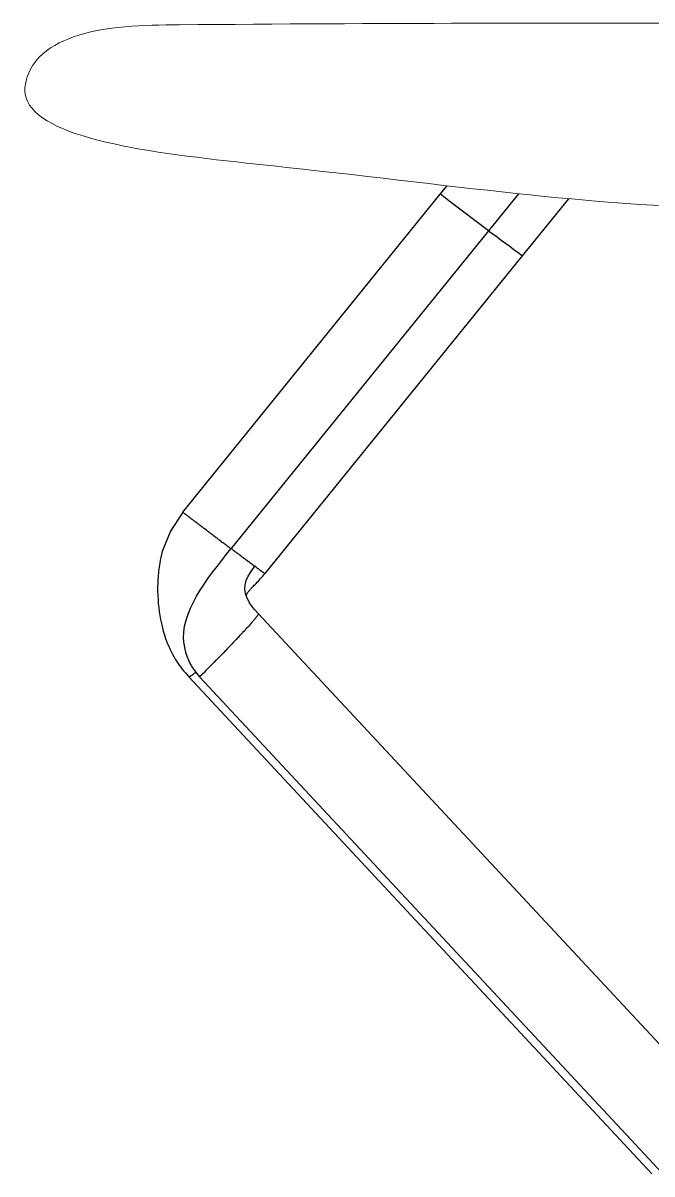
# Model space of a CAD drawing. Header units: millimetres. Extents: x 6152 to 28526, y 1087 to 12861.
# Drawn here: x 20312.4 to 20506.2, y 6131.2 to 6485.5 of the extents above; entities that cross this region are included whole.
import ezdxf

# ---------------------------------------------------------------- set-up
doc = ezdxf.new("R2010")
doc.units = ezdxf.units.MM
doc.header["$LTSCALE"] = 0.05
doc.layers.add('Board', color=52, linetype='Continuous', lineweight=13)

msp = doc.modelspace()

# ---------------------------------------------------------------- linework, layer by layer
for p, q in [((20361.65, 6334.95), (20441.01, 6432.84)), ((20441.01, 6432.84), (20443.12, 6435.44)), ((20465.1, 6432.99), (20455.85, 6421.58)), ((20480.51, 6431.46), (20466.28, 6413.9)), ((20479.82, 6430.6), (20479.82, 6430.6)), ((20455.85, 6421.58), (20376.49, 6323.68)), ((20466.28, 6413.9), (20386.93, 6316.01)), ((20361.65, 6334.94), (20361.65, 6334.94)), ((20361.66, 6334.94), (20361.65, 6334.94)), ((20361.66, 6334.94), (20361.66, 6334.94)), ((20361.66, 6334.93), (20361.66, 6334.94)), ((20361.66, 6334.93), (20361.67, 6334.93)), ((20361.67, 6334.92), (20361.67, 6334.93)), ((20361.67, 6334.92), (20361.67, 6334.92)), ((20361.68, 6334.92), (20361.67, 6334.92)), ((20361.68, 6334.92), (20361.68, 6334.91)), ((20361.69, 6334.91), (20361.68, 6334.91)), ((20361.69, 6334.91), (20361.7, 6334.9)), ((20361.72, 6334.88), (20361.7, 6334.9)), ((20361.73, 6334.87), (20361.73, 6334.88)), ((20361.73, 6334.87), (20361.74, 6334.87)), ((20361.76, 6334.85), (20361.74, 6334.87)), ((20361.78, 6334.84), (20361.76, 6334.85)), ((20361.78, 6334.84), (20361.78, 6334.83)), ((20361.79, 6334.83), (20361.78, 6334.83)), ((20361.83, 6334.8), (20361.81, 6334.82)), ((20361.85, 6334.78), (20361.83, 6334.8)), ((20361.85, 6334.78), (20361.86, 6334.77)), ((20361.87, 6334.77), (20361.86, 6334.77)), ((20361.87, 6334.77), (20361.89, 6334.75)), ((20361.91, 6334.73), (20361.89, 6334.75)), ((20361.91, 6334.73), (20361.92, 6334.73)), ((20361.94, 6334.71), (20361.92, 6334.73)), ((20361.94, 6334.71), (20361.96, 6334.7)), ((20361.99, 6334.68), (20361.96, 6334.7)), ((20361.99, 6334.68), (20361.99, 6334.67)), ((20362.01, 6334.65), (20361.99, 6334.67)), ((20362.07, 6334.61), (20362.06, 6334.62)), ((20362.1, 6334.58), (20362.09, 6334.59)), ((20362.1, 6334.58), (20362.13, 6334.57)), ((20362.14, 6334.56), (20362.13, 6334.57)), ((20362.14, 6334.56), (20362.15, 6334.55)), ((20362.17, 6334.53), (20362.15, 6334.55)), ((20362.17, 6334.53), (20362.21, 6334.51)), ((20362.21, 6334.5), (20362.29, 6334.44)), ((20362.3, 6334.43), (20362.33, 6334.41)), ((20362.35, 6334.4), (20362.33, 6334.41)), ((20362.35, 6334.4), (20362.39, 6334.36)), ((20362.39, 6334.36), (20362.43, 6334.34)), ((20362.39, 6334.36), (20362.39, 6334.36)), ((20362.44, 6334.32), (20362.43, 6334.34)), ((20362.44, 6334.32), (20362.53, 6334.25)), ((20362.55, 6334.24), (20362.53, 6334.25)), ((20362.55, 6334.24), (20362.57, 6334.23)), ((20362.61, 6334.2), (20362.57, 6334.23)), ((20362.61, 6334.2), (20362.65, 6334.17)), ((20362.66, 6334.15), (20362.69, 6334.13)), ((20362.72, 6334.11), (20362.69, 6334.13)), ((20362.79, 6334.06), (20362.73, 6334.1)), ((20362.79, 6334.06), (20362.82, 6334.04)), ((20362.85, 6334.01), (20362.82, 6334.04)), ((20362.85, 6334.01), (20362.9, 6333.97)), ((20362.98, 6333.91), (20362.9, 6333.97)), ((20363.05, 6333.86), (20363, 6333.9)), ((20363.05, 6333.86), (20363.09, 6333.83)), ((20363.12, 6333.81), (20363.09, 6333.83)), ((20363.12, 6333.81), (20363.19, 6333.76)), ((20363.26, 6333.7), (20363.19, 6333.76)), ((20363.26, 6333.7), (20363.28, 6333.68)), ((20363.33, 6333.65), (20363.28, 6333.68)), ((20363.33, 6333.65), (20363.39, 6333.6)), ((20363.48, 6333.53), (20363.39, 6333.6)), ((20363.48, 6333.53), (20363.49, 6333.53)), ((20363.56, 6333.47), (20363.49, 6333.53)), ((20363.56, 6333.47), (20363.59, 6333.45)), ((20363.64, 6333.41), (20363.59, 6333.45)), ((20363.64, 6333.41), (20363.7, 6333.36)), ((20363.79, 6333.29), (20363.7, 6333.36)), ((20363.88, 6333.23), (20363.81, 6333.28)), ((20363.88, 6333.23), (20363.92, 6333.2)), ((20363.96, 6333.17), (20363.92, 6333.2)), ((20363.96, 6333.17), (20364.04, 6333.11)), ((20364.12, 6333.04), (20364.04, 6333.11)), ((20364.12, 6333.04), (20364.27, 6332.93)), ((20364.29, 6332.92), (20364.38, 6332.85)), ((20364.46, 6332.79), (20364.62, 6332.66)), ((20364.63, 6332.66), (20364.62, 6332.66)), ((20364.63, 6332.66), (20364.74, 6332.57)), ((20364.97, 6332.4), (20364.87, 6332.48)), ((20364.97, 6332.4), (20365.11, 6332.29)), ((20365.15, 6332.27), (20365.24, 6332.19)), ((20365.33, 6332.13), (20365.24, 6332.19)), ((20365.33, 6332.13), (20365.5, 6332)), ((20365.51, 6331.99), (20365.5, 6332)), ((20365.51, 6331.99), (20365.63, 6331.9)), ((20365.88, 6331.71), (20365.76, 6331.8)), ((20365.88, 6331.71), (20366.03, 6331.6)), ((20366.07, 6331.56), (20366.17, 6331.49)), ((20366.27, 6331.42), (20366.17, 6331.49)), ((20366.37, 6331.34), (20366.45, 6331.28)), ((20366.57, 6331.19), (20366.45, 6331.28)), ((20366.87, 6330.96), (20366.73, 6331.06)), ((20366.87, 6330.96), (20366.88, 6330.96)), ((20366.97, 6330.88), (20366.88, 6330.96)), ((20367.08, 6330.8), (20367.17, 6330.73)), ((20367.29, 6330.64), (20367.17, 6330.73)), ((20367.43, 6330.54), (20367.32, 6330.62)), ((20367.57, 6330.43), (20367.47, 6330.5)), ((20368, 6330.11), (20368.1, 6330.03)), ((20368.14, 6329.99), (20368.26, 6329.91)), ((20368.29, 6329.88), (20368.42, 6329.79)), ((20368.9, 6329.42), (20368.42, 6329.79)), ((20368.92, 6329.41), (20369.03, 6329.32)), ((20369.06, 6329.3), (20369.14, 6329.24)), ((20369.21, 6329.18), (20369.37, 6329.07)), ((20369.37, 6329.06), (20369.37, 6329.07)), ((20369.37, 6329.06), (20369.48, 6328.98)), ((20369.7, 6328.82), (20369.6, 6328.9)), ((20369.7, 6328.82), (20369.83, 6328.72)), ((20369.91, 6328.66), (20370.06, 6328.54)), ((20370.13, 6328.49), (20370.3, 6328.36)), ((20370.57, 6328.16), (20370.67, 6328.08)), ((20370.68, 6328.07), (20370.67, 6328.08)), ((20370.68, 6328.07), (20370.79, 6327.99)), ((20370.91, 6327.9), (20370.79, 6327.99)), ((20370.91, 6327.9), (20370.92, 6327.89)), ((20371.02, 6327.81), (20370.92, 6327.89)), ((20371.97, 6327.1), (20371.95, 6327.11)), ((20371.97, 6327.1), (20372.09, 6327.01)), ((20372.22, 6326.91), (20372.09, 6327.01)), ((20372.22, 6326.91), (20372.22, 6326.91)), ((20372.34, 6326.82), (20372.22, 6326.91)), ((20372.34, 6326.82), (20372.36, 6326.81)), ((20373.5, 6325.95), (20373.48, 6325.95)), ((20373.5, 6325.95), (20373.92, 6325.62)), ((20374.09, 6325.49), (20373.92, 6325.62)), ((20374.09, 6325.49), (20374.21, 6325.4)), ((20374.24, 6325.38), (20374.36, 6325.3)), ((20374.39, 6325.27), (20374.5, 6325.19)), ((20374.53, 6325.16), (20374.64, 6325.08)), ((20374.67, 6325.06), (20374.64, 6325.08)), ((20374.67, 6325.06), (20374.77, 6324.98)), ((20374.78, 6324.97), (20374.77, 6324.98)), ((20374.78, 6324.97), (20374.91, 6324.88)), ((20374.97, 6324.83), (20374.91, 6324.88)), ((20374.97, 6324.83), (20375.04, 6324.78)), ((20375.11, 6324.73), (20375.04, 6324.78)), ((20375.11, 6324.73), (20375.17, 6324.68)), ((20375.46, 6324.46), (20375.17, 6324.68)), ((20375.46, 6324.46), (20375.49, 6324.44)), ((20375.51, 6324.42), (20375.56, 6324.39)), ((20375.57, 6324.38), (20375.6, 6324.36)), ((20375.6, 6324.35), (20375.6, 6324.36)), ((20375.6, 6324.35), (20375.62, 6324.34)), ((20375.63, 6324.33), (20375.62, 6324.34)), ((20375.63, 6324.33), (20375.69, 6324.29)), ((20375.76, 6324.24), (20375.71, 6324.27)), ((20375.78, 6324.22), (20375.8, 6324.21)), ((20375.82, 6324.19), (20375.8, 6324.21)), ((20375.85, 6324.17), (20375.83, 6324.18)), ((20375.85, 6324.17), (20375.86, 6324.16)), ((20375.89, 6324.13), (20375.86, 6324.16)), ((20375.89, 6324.13), (20375.9, 6324.13)), ((20375.92, 6324.11), (20375.9, 6324.13)), ((20375.92, 6324.11), (20375.95, 6324.09)), ((20376, 6324.05), (20375.97, 6324.08)), ((20376, 6324.05), (20376.17, 6323.93)), ((20376.28, 6323.84), (20376.17, 6323.93)), ((20376.28, 6323.84), (20376.32, 6323.81)), ((20376.32, 6323.81), (20376.36, 6323.78)), ((20376.32, 6323.81), (20376.32, 6323.81)), ((20376.36, 6323.78), (20376.45, 6323.71)), ((20376.36, 6323.78), (20376.36, 6323.78)), ((20376.46, 6323.71), (20376.45, 6323.71)), ((20376.46, 6323.71), (20376.47, 6323.7)), ((20376.46, 6323.71), (20376.46, 6323.71)), ((20376.47, 6323.7), (20376.48, 6323.69)), ((20376.47, 6323.7), (20376.47, 6323.7)), ((20376.49, 6323.68), (20376.48, 6323.69)), ((20376.91, 6323.43), (20376.52, 6323.72)), ((20376.91, 6323.43), (20376.99, 6323.38)), ((20376.99, 6323.37), (20377.04, 6323.34)), ((20377.08, 6323.31), (20377.04, 6323.34)), ((20377.08, 6323.31), (20377.14, 6323.26)), ((20377.17, 6323.24), (20377.14, 6323.26)), ((20377.17, 6323.24), (20377.24, 6323.19)), ((20377.26, 6323.17), (20377.36, 6323.1)), ((20377.36, 6323.1), (20377.41, 6323.06)), ((20377.36, 6323.1), (20377.36, 6323.1)), ((20377.46, 6323.03), (20377.41, 6323.06)), ((20377.46, 6323.03), (20377.53, 6322.98)), ((20377.56, 6322.96), (20377.53, 6322.98)), ((20377.56, 6322.96), (20377.59, 6322.93)), ((20377.66, 6322.88), (20377.59, 6322.93)), ((20377.66, 6322.88), (20377.76, 6322.8)), ((20377.77, 6322.8), (20377.85, 6322.74)), ((20377.88, 6322.72), (20377.85, 6322.74)), ((20377.88, 6322.72), (20377.94, 6322.67)), ((20377.99, 6322.63), (20377.94, 6322.67)), ((20377.99, 6322.63), (20378.03, 6322.6)), ((20378.11, 6322.55), (20378.03, 6322.6)), ((20378.11, 6322.55), (20378.22, 6322.46)), ((20378.23, 6322.46), (20378.22, 6322.46)), ((20378.23, 6322.46), (20378.32, 6322.39)), ((20378.35, 6322.37), (20378.42, 6322.32)), ((20378.47, 6322.28), (20378.42, 6322.32)), ((20378.47, 6322.28), (20378.52, 6322.24)), ((20378.6, 6322.18), (20378.52, 6322.24)), ((20378.6, 6322.18), (20378.73, 6322.09)), ((20378.73, 6322.08), (20378.73, 6322.09)), ((20378.73, 6322.08), (20378.84, 6322.01)), ((20378.87, 6321.98), (20378.94, 6321.93)), ((20379, 6321.88), (20378.94, 6321.93)), ((20379, 6321.88), (20379.06, 6321.85)), ((20379.14, 6321.78), (20379.06, 6321.85)), ((20379.14, 6321.78), (20379.27, 6321.68)), ((20379.29, 6321.67), (20379.38, 6321.61)), ((20379.43, 6321.57), (20379.38, 6321.61)), ((20379.43, 6321.57), (20379.48, 6321.53)), ((20379.58, 6321.46), (20379.48, 6321.53)), ((20379.58, 6321.46), (20379.7, 6321.37)), ((20379.73, 6321.34), (20379.81, 6321.28)), ((20379.88, 6321.23), (20379.81, 6321.28)), ((20379.88, 6321.23), (20380.03, 6321.12)), ((20380.19, 6321), (20380.03, 6321.12)), ((20380.19, 6321), (20380.26, 6320.95)), ((20380.34, 6320.89), (20380.26, 6320.95)), ((20380.34, 6320.89), (20380.94, 6320.45)), ((20380.96, 6320.43), (20381.43, 6320.08)), ((20381.58, 6319.97), (20381.43, 6320.08)), ((20381.58, 6319.97), (20381.87, 6319.76)), ((20382.05, 6319.62), (20381.87, 6319.76)), ((20382.05, 6319.62), (20382.06, 6319.61)), ((20382.21, 6319.5), (20382.06, 6319.61)), ((20382.36, 6319.39), (20382.25, 6319.47)), ((20382.36, 6319.39), (20382.44, 6319.33)), ((20382.53, 6319.27), (20382.44, 6319.33)), ((20382.53, 6319.27), (20382.61, 6319.2)), ((20382.69, 6319.14), (20382.61, 6319.2)), ((20382.69, 6319.14), (20382.79, 6319.07)), ((20382.85, 6319.02), (20382.79, 6319.07)), ((20382.85, 6319.02), (20382.97, 6318.94)), ((20383.02, 6318.9), (20382.97, 6318.94)), ((20383.02, 6318.9), (20383.14, 6318.81)), ((20383.35, 6318.65), (20383.14, 6318.81)), ((20383.35, 6318.65), (20383.85, 6318.28)), ((20383.85, 6318.28), (20383.86, 6318.27)), ((20384.11, 6318.09), (20383.86, 6318.27)), ((20384.11, 6318.09), (20384.21, 6318.01)), ((20384.23, 6318), (20384.39, 6317.88)), ((20384.48, 6317.81), (20384.39, 6317.88)), ((20384.48, 6317.81), (20384.56, 6317.75)), ((20384.6, 6317.72), (20384.56, 6317.75)), ((20384.6, 6317.72), (20384.73, 6317.63)), ((20384.84, 6317.54), (20384.73, 6317.63)), ((20384.84, 6317.54), (20384.89, 6317.5)), ((20384.96, 6317.45), (20384.89, 6317.5)), ((20385.08, 6317.37), (20384.98, 6317.44)), ((20385.08, 6317.37), (20385.14, 6317.32)), ((20385.19, 6317.28), (20385.14, 6317.32)), ((20385.3, 6317.2), (20385.22, 6317.26)), ((20385.3, 6317.2), (20385.31, 6317.19)), ((20385.41, 6317.12), (20385.31, 6317.19)), ((20385.41, 6317.12), (20385.49, 6317.06)), ((20385.52, 6317.04), (20385.49, 6317.06)), ((20385.52, 6317.04), (20385.58, 6317)), ((20385.63, 6316.96), (20385.58, 6317)), ((20385.63, 6316.96), (20385.66, 6316.93)), ((20385.73, 6316.89), (20385.66, 6316.93)), ((20385.73, 6316.89), (20385.75, 6316.87)), ((20385.78, 6316.85), (20385.75, 6316.87)), ((20385.78, 6316.85), (20385.83, 6316.81)), ((20385.87, 6316.78), (20385.83, 6316.81)), ((20385.87, 6316.78), (20385.91, 6316.75)), ((20385.92, 6316.74), (20385.98, 6316.69)), ((20386.01, 6316.67), (20385.98, 6316.69)), ((20386.01, 6316.67), (20386.06, 6316.64)), ((20386.1, 6316.61), (20386.06, 6316.64)), ((20386.1, 6316.61), (20386.13, 6316.59)), ((20386.14, 6316.58), (20386.2, 6316.54)), ((20386.22, 6316.52), (20386.2, 6316.54)), ((20386.26, 6316.49), (20386.23, 6316.51)), ((20386.26, 6316.49), (20386.26, 6316.49)), ((20386.3, 6316.46), (20386.26, 6316.49)), ((20386.3, 6316.46), (20386.32, 6316.44)), ((20386.33, 6316.44), (20386.32, 6316.44)), ((20386.33, 6316.44), (20386.35, 6316.42)), ((20386.37, 6316.41), (20386.35, 6316.42)), ((20386.37, 6316.41), (20386.38, 6316.4)), ((20386.4, 6316.39), (20386.38, 6316.4)), ((20386.47, 6316.34), (20386.41, 6316.38)), ((20386.47, 6316.34), (20386.48, 6316.33)), ((20386.5, 6316.32), (20386.48, 6316.33)), ((20386.5, 6316.32), (20386.52, 6316.3)), ((20386.52, 6316.3), (20386.56, 6316.27)), ((20386.58, 6316.26), (20386.56, 6316.27)), ((20386.58, 6316.26), (20386.59, 6316.25)), ((20386.6, 6316.24), (20386.59, 6316.25)), ((20386.6, 6316.24), (20386.62, 6316.22)), ((20386.63, 6316.22), (20386.66, 6316.2)), ((20386.67, 6316.19), (20386.66, 6316.2)), ((20386.67, 6316.19), (20386.68, 6316.18)), ((20386.69, 6316.17), (20386.68, 6316.18)), ((20386.69, 6316.17), (20386.74, 6316.14)), ((20386.75, 6316.13), (20386.74, 6316.14)), ((20386.75, 6316.13), (20386.76, 6316.13)), ((20386.76, 6316.12), (20386.76, 6316.13)), ((20386.76, 6316.12), (20386.78, 6316.11)), ((20386.79, 6316.1), (20386.78, 6316.11)), ((20386.79, 6316.1), (20386.8, 6316.09)), ((20386.81, 6316.09), (20386.8, 6316.09)), ((20386.81, 6316.09), (20386.82, 6316.08)), ((20386.83, 6316.07), (20386.82, 6316.08)), ((20386.83, 6316.07), (20386.84, 6316.07)), ((20386.86, 6316.06), (20386.84, 6316.07)), ((20386.86, 6316.06), (20386.86, 6316.05)), ((20386.87, 6316.04), (20386.86, 6316.05)), ((20386.87, 6316.04), (20386.88, 6316.04)), ((20386.89, 6316.03), (20386.88, 6316.04)), ((20386.89, 6316.03), (20386.9, 6316.03)), ((20386.91, 6316.02), (20386.9, 6316.03)), ((20386.91, 6316.02), (20386.91, 6316.02)), ((20386.92, 6316.01), (20386.91, 6316.02)), ((20386.93, 6316.01), (20386.92, 6316.01)), ((20386.92, 6316.01), (20386.93, 6316.01)), ((20386.92, 6316.01), (20386.92, 6316.01)), ((20386.92, 6316.01), (20386.92, 6316.01)), ((20386.92, 6316.01), (20386.92, 6316.01)), ((20386.92, 6316.01), (20386.92, 6316.01)), ((20353.89, 6312.22), (20353.88, 6311.73)), ((20382.86, 6300.88), (20382.71, 6300.7)), ((20382.94, 6300.96), (20382.86, 6300.88)), ((20383.01, 6301.04), (20382.94, 6300.96)), ((20383.56, 6301.68), (20383.27, 6301.34)), ((20383.61, 6301.74), (20383.56, 6301.68)), ((20383.66, 6301.8), (20383.61, 6301.75)), ((20383.71, 6301.86), (20383.67, 6301.81)), ((20383.76, 6301.92), (20383.71, 6301.86)), ((20383.86, 6302.05), (20383.76, 6301.92)), ((20384.16, 6302.43), (20384.12, 6302.38)), ((20384.2, 6302.48), (20384.16, 6302.43)), ((20384.91, 6303.73), (20384.91, 6303.72)), ((20384.92, 6303.71), (20527.67, 6150.64)), ((20384.93, 6303.67), (20384.93, 6303.66)), ((20384.93, 6303.67), (20384.93, 6303.67)), ((20384.93, 6303.66), (20384.93, 6303.65)), ((20380.45, 6298.25), (20380.09, 6297.87)), ((20380.49, 6298.29), (20380.45, 6298.25)), ((20380.87, 6298.7), (20380.51, 6298.31)), ((20381.06, 6298.9), (20380.87, 6298.7)), ((20382.3, 6300.25), (20381.95, 6299.87)), ((20382.34, 6300.29), (20382.31, 6300.26)), ((20382.39, 6300.35), (20382.34, 6300.29)), ((20382.44, 6300.41), (20382.39, 6300.35)), ((20382.48, 6300.44), (20382.44, 6300.41)), ((20382.55, 6300.53), (20382.48, 6300.44)), ((20382.63, 6300.62), (20382.56, 6300.53)), ((20382.71, 6300.7), (20382.64, 6300.62)), ((20376.23, 6293.8), (20375.5, 6293.05)), ((20376.41, 6293.98), (20376.25, 6293.82)), ((20376.83, 6294.42), (20376.45, 6294.03)), ((20377.17, 6294.78), (20376.84, 6294.44)), ((20377.39, 6295.01), (20377.2, 6294.81)), ((20378.06, 6295.71), (20377.4, 6295.02)), ((20378.52, 6296.2), (20378.06, 6295.71)), ((20378.59, 6296.27), (20378.52, 6296.2)), ((20378.63, 6296.31), (20378.59, 6296.27)), ((20373.44, 6290.92), (20373.34, 6290.81)), ((20373.6, 6291.08), (20373.44, 6290.92)), ((20374.05, 6291.55), (20373.63, 6291.12)), ((20374.85, 6292.37), (20374.05, 6291.55)), ((20375.26, 6292.79), (20374.87, 6292.39)), ((20375.46, 6293), (20375.3, 6292.83)), ((20369.45, 6286.86), (20369.19, 6286.6)), ((20369.51, 6286.92), (20369.45, 6286.86)), ((20369.71, 6287.13), (20369.51, 6286.92)), ((20370.23, 6287.65), (20369.71, 6287.13)), ((20370.51, 6287.93), (20370.23, 6287.65)), ((20370.69, 6288.12), (20370.51, 6287.93)), ((20370.73, 6288.16), (20370.69, 6288.12)), ((20371.23, 6288.66), (20370.73, 6288.16)), ((20371.46, 6288.9), (20371.24, 6288.68)), ((20363.49, 6284.25), (20363.49, 6284.26)), ((20363.49, 6284.26), (20363.49, 6284.26)), ((20506.24, 6131.18), (20363.49, 6284.26)), ((20363.5, 6284.25), (20363.49, 6284.25)), ((20363.61, 6284.27), (20363.52, 6284.25)), ((20364.66, 6284.9), (20364.64, 6284.89)), ((20364.75, 6284.96), (20364.66, 6284.9)), ((20364.76, 6284.97), (20364.75, 6284.96)), ((20364.94, 6285.09), (20364.76, 6284.97)), ((20365.26, 6285.31), (20364.94, 6285.09)), ((20365.68, 6285.6), (20365.26, 6285.31)), ((20366.83, 6284.26), (20366.83, 6284.26)), ((20509.58, 6131.18), (20366.83, 6284.26)), ((20366.9, 6284.32), (20366.89, 6284.31)), ((20366.89, 6284.31), (20366.89, 6284.31)), ((20366.91, 6284.33), (20366.9, 6284.33)), ((20366.9, 6284.33), (20366.9, 6284.32)), ((20366.92, 6284.34), (20366.91, 6284.33)), ((20366.93, 6284.35), (20366.92, 6284.34)), ((20366.95, 6284.36), (20366.93, 6284.35)), ((20366.93, 6284.35), (20366.93, 6284.35)), ((20366.96, 6284.38), (20366.95, 6284.37)), ((20366.98, 6284.4), (20366.97, 6284.38)), ((20367.02, 6284.43), (20366.98, 6284.4)), ((20367.04, 6284.45), (20367.02, 6284.43)), ((20367.3, 6284.69), (20367.04, 6284.45)), ((20367.34, 6284.74), (20367.3, 6284.69)), ((20367.36, 6284.75), (20367.34, 6284.74)), ((20367.37, 6284.76), (20367.36, 6284.75)), ((20367.52, 6284.91), (20367.37, 6284.76)), ((20367.7, 6285.09), (20367.52, 6284.91)), ((20368.75, 6286.16), (20368.2, 6285.6)), ((20369.19, 6286.6), (20368.75, 6286.16)), ((20506.24, 6131.18), (20506.23, 6131.19)), ((20506.24, 6131.17), (20506.24, 6131.18))]:
    msp.add_line(p, q)
msp.add_lwpolyline([(20455.85, 6421.58), (20443.65, 6430.81), (20441.04, 6432.81), (20441.01, 6432.84)])
for points in [[(20361.65, 6334.94), (20357.82, 6329.12), (20355.33, 6322.8, 0.025429), (20354.52, 6319.23, 0.028392), (20353.97, 6314.34, 0.010322), (20353.89, 6312.22)], [(20381.23, 6309.33), (20381.24, 6309.39), (20381.32, 6309.6, -0.017776), (20381.41, 6309.77, -0.015899), (20381.53, 6309.98, -0.013825), (20381.69, 6310.22, -0.01187), (20381.91, 6310.51, -0.009799), (20382.19, 6310.85, -0.00769), (20382.55, 6311.26, -0.005743), (20383.11, 6311.85, -0.001063), (20384.23, 6313.01, 0.021772), (20386.93, 6316.01)], [(20353.88, 6311.73, 0.049021), (20354.81, 6301.88, 0.008581), (20355.15, 6300.27, 0.011699), (20355.63, 6298.35), (20355.98, 6297.18), (20356.36, 6296.01), (20356.65, 6295.22), (20356.96, 6294.43), (20357.29, 6293.64), (20357.64, 6292.87), (20358.03, 6292.06), (20358.43, 6291.27), (20358.86, 6290.5), (20359.31, 6289.73), (20359.91, 6288.79), (20360.53, 6287.88), (20360.99, 6287.25), (20361.46, 6286.64), (20361.94, 6286.03), (20362.45, 6285.43), (20362.96, 6284.84), (20363.49, 6284.26)], [(20381.74, 6307.84, -0.016223), (20381.54, 6308.26, -0.023063), (20381.37, 6308.69, -0.023381), (20381.28, 6309.01, -0.021563), (20381.24, 6309.2, -0.019518), (20381.23, 6309.3), (20381.23, 6309.33)], [(20362.02, 6294.24, 0.025994), (20362.38, 6292.29, 0.005852), (20362.52, 6291.74), (20362.6, 6291.45), (20362.69, 6291.17), (20362.78, 6290.89), (20362.88, 6290.61), (20363.06, 6290.12), (20363.26, 6289.63), (20363.48, 6289.14), (20363.71, 6288.67), (20363.87, 6288.37), (20364.03, 6288.07), (20364.19, 6287.78), (20364.37, 6287.49), (20364.54, 6287.2), (20364.73, 6286.92), (20364.92, 6286.63), (20365.11, 6286.36), (20365.51, 6285.81), (20365.93, 6285.28), (20366.37, 6284.77), (20366.83, 6284.26)]]:
    msp.add_lwpolyline(points, format="xyb")
for centre, radius, start, end in [((39433.41, 32024.87), 31869.63, 233.453586, 233.476867), ((20367.06, 6341.48), 8.49, 231.3161, 231.3284), ((20390.75, 6371.69), 46.87, 232.2309, 232.2405), ((20414.25, 6402.17), 85.37, 232.4348, 232.4406), ((20435.94, 6430.41), 120.97, 232.4981, 232.5011), ((20552.45, 6582.69), 312.72, 232.6306, 232.634), ((20579.93, 6618.68), 358, 232.6468, 232.6483), ((20696.62, 6771.7), 550.44, 232.6885, 232.6906), ((21271.43, 7527.11), 1499.67, 232.755, 232.75583), ((21880.83, 8328.99), 2506.83, 232.77305, 232.77377), ((21926.7, 8389.36), 2582.65, 232.77636, 232.77843), ((21995.46, 8479.89), 2696.33, 232.7862, 232.78766), ((21998.81, 8484.3), 2701.88, 232.78762, 232.78943), ((22073.85, 8583.14), 2825.97, 232.79591, 232.79676), ((22201.76, 8751.66), 3037.54, 232.80859, 232.81014), ((22219.06, 8774.47), 3066.17, 232.81014, 232.81171), ((22304.78, 8887.46), 3207.99, 232.81787, 232.81884), ((22370.29, 8973.83), 3316.4, 232.82312, 232.82394), ((22384.22, 8992.2), 3339.44, 232.82394, 232.82524), ((22454.47, 9084.84), 3455.71, 232.82945, 232.82991), ((22469.33, 9104.44), 3480.31, 232.82991, 232.83153), ((22490.69, 9132.62), 3515.67, 232.83153, 232.83286), ((22582.34, 9253.51), 3667.37, 232.8377, 232.83867), ((22599.8, 9276.54), 3696.27, 232.83866, 232.83972), ((22681.21, 9383.97), 3831.06, 232.84374, 232.84437), ((22729.53, 9447.72), 3911.05, 232.84633, 232.84718), ((22779.26, 9513.36), 3993.41, 232.84889, 232.84996), ((22787.66, 9524.44), 4007.31, 232.84997, 232.85145), ((22813.29, 9558.27), 4049.75, 232.85143, 232.85272), ((22833.22, 9584.58), 4082.76, 232.85274, 232.85399), ((22845.07, 9600.22), 4102.38, 232.85397, 232.85548), ((22880.37, 9646.82), 4160.84, 232.85549, 232.85651), ((22929.12, 9711.19), 4241.59, 232.85822, 232.859), ((22979.51, 9777.71), 4325.04, 232.86092, 232.86148), ((23380.77, 10307.64), 4989.75, 232.87102, 232.87131), ((23246.02, 10129.68), 4766.53, 232.87318, 232.87357), ((23295.3, 10194.79), 4848.19, 232.87485, 232.87592), ((23419.37, 10358.71), 5053.76, 232.87979, 232.88056), ((23441.69, 10388.2), 5090.75, 232.88056, 232.88142), ((23562.27, 10547.53), 5290.57, 232.88464, 232.88577), ((23654.81, 10669.84), 5443.94, 232.88782, 232.88865), ((23750.1, 10795.78), 5601.86, 232.89094, 232.8915), ((23775.45, 10829.3), 5643.89, 232.8915, 232.89249), ((23798.81, 10860.17), 5682.6, 232.89249, 232.89291), ((23824.59, 10894.24), 5725.33, 232.89291, 232.89403), ((23848.27, 10925.55), 5764.59, 232.894026, 232.894304), ((24053.26, 11196.57), 6104.4, 232.899809, 232.900057), ((24078.48, 11229.92), 6146.21, 232.900058, 232.901163), ((24106.3, 11266.7), 6192.33, 232.901162, 232.901538), ((24131.95, 11300.62), 6234.85, 232.901539, 232.902507), ((24160.27, 11338.07), 6281.8, 232.902507, 232.903008), ((24186.2, 11372.36), 6324.79, 232.903008, 232.903843), ((24214.82, 11410.21), 6372.24, 232.903843, 232.904467), ((24241.21, 11445.11), 6416, 232.904467, 232.905169), ((24270.31, 11483.59), 6464.24, 232.905169, 232.905916), ((24297.01, 11518.9), 6508.51, 232.905915, 232.906487), ((24326.46, 11557.85), 6557.35, 232.906487, 232.907354), ((24353.58, 11593.72), 6602.31, 232.907353, 232.907796), ((24383.49, 11633.28), 6651.9, 232.907797, 232.908781), ((24411.04, 11669.72), 6697.58, 232.90878, 232.909096), ((24441.3, 11709.75), 6747.77, 232.909097, 232.910198), ((24677.97, 12022.82), 7140.23, 232.914387, 232.915469), ((24710.56, 12065.93), 7194.27, 232.915468, 232.915762), ((24739.9, 12104.75), 7242.94, 232.915763, 232.916718), ((24773.79, 12149.58), 7299.13, 232.916717, 232.917128), ((24802.69, 12187.82), 7347.06, 232.917129, 232.917958), ((24834.67, 12230.13), 7400.1, 232.917957, 232.918484), ((24866.32, 12272.01), 7452.59, 232.918485, 232.91919), ((24896.06, 12311.37), 7501.93, 232.91919, 232.919832), ((24930.87, 12357.42), 7559.66, 232.919831, 232.920413), ((24968.31, 12406.96), 7621.75, 232.920414, 232.921168), ((24996.3, 12444), 7668.17, 232.921167, 232.921628), ((25044.87, 12508.27), 7748.73, 232.921629, 232.922491), ((25062.6, 12531.74), 7778.15, 232.922494, 232.922835), ((25088.63, 12566.19), 7821.33, 232.922832, 232.923809), ((25129.86, 12620.75), 7889.71, 232.923811, 232.924034), ((25116.75, 12603.39), 7867.96, 232.924034, 232.925129), ((17026.29, 1894.79), 5553.28, 52.92371, 52.92406), ((17969.26, 3142.66), 3989.2, 52.92139, 52.92192), ((18541.59, 3899.97), 3039.94, 52.91832, 52.91907), ((21223.14, 7446.26), 1406.05, 232.92519, 232.9261), ((21172.68, 7379.47), 1322.35, 232.92848, 232.92927), ((20541.26, 6543.61), 274.8, 232.9513, 232.9545), ((20540.21, 6542.22), 273.06, 232.9545, 232.9579), ((20550.38, 6555.7), 289.95, 232.9692, 232.9716), ((20554.71, 6561.45), 297.14, 232.9716, 232.9742), ((20576.33, 6590.12), 333.05, 232.9841, 232.9851), ((20501.07, 6490.24), 207.99, 233.0168, 233.0208), ((20502.61, 6492.28), 210.55, 233.0208, 233.0242), ((20205.17, 6090.1), 289.72, 53.6255, 53.6272), ((20132.82, 5991.98), 411.63, 53.5706, 53.5734), ((19979.07, 5783.93), 670.33, 53.50295, 53.50384), ((19805.74, 5549.89), 961.56, 53.45177, 53.45411), ((19631.33, 5314.75), 1254.33, 53.41848, 53.4203), ((19395.61, 4997.29), 1649.73, 53.39717, 53.39779), ((18670.15, 4020.86), 2866.17, 53.38254, 53.38325), ((25464.57, 13159.07), 8521.16, 233.373965, 233.374203), ((18198.94, 3383.29), 3658.96, 53.36602, 53.36683), ((22985.58, 9815.33), 4358.71, 233.35737, 233.35771), ((21443.63, 7741.78), 1774.68, 233.37753, 233.37814), ((21191.44, 7402.42), 1351.87, 233.38799, 233.38936), ((20642.8, 6663.35), 431.42, 233.4553, 233.4572), ((20542.68, 6528.17), 263.2, 233.5014, 233.5045), ((20508.63, 6482.12), 205.93, 233.5292, 233.5322), ((20449.86, 6402.51), 106.97, 233.6147, 233.6191), ((20427.77, 6372.47), 69.69, 233.7092, 233.7156), ((20412.45, 6351.56), 43.77, 233.8437, 233.848), ((20345.96, 6333.6), 49.32, 318.5591, 318.5638), ((20355.15, 6325.54), 37.1, 318.6775, 319.2906), ((20349.2, 6330.75), 45, 318.6889, 318.6969), ((20362.14, 6319.52), 27.88, 320.1981, 320.2051), ((20362.04, 6319.61), 28.01, 320.3625, 320.3757), ((20361.74, 6319.85), 28.39, 320.522, 320.5409), ((20365.62, 6316.74), 23.42, 321.1609, 322.177), ((20367.32, 6315.41), 21.26, 322.1933, 322.2077), ((20367.82, 6315.02), 20.63, 322.3742, 322.3872), ((20368.29, 6314.66), 20.04, 322.5569, 322.5686), ((20384.85, 6303.67), 0.0764, 1.5772, 40.1257), ((20072.17, 6586.65), 422.16, 316.5472, 316.837), ((20087.11, 6572.63), 401.67, 316.9219, 316.9253), ((20197.37, 6469.75), 250.86, 317.0737, 317.0789), ((20250.43, 6420.5), 178.47, 317.058, 317.4695), ((20286.96, 6386.92), 128.85, 317.4935, 317.5002), ((20311.68, 6364.36), 95.38, 317.7653, 317.7755), ((20326.47, 6350.99), 75.44, 318.0178, 318.0243), ((20330.85, 6347.06), 69.56, 318.1132, 318.118), ((20011.45, 6644.52), 506.04, 316.1256, 316.1299), ((20015.32, 6640.8), 500.66, 316.1547, 316.1617), ((20023.21, 6633.23), 489.74, 316.2253, 316.2279), ((20031.43, 6625.37), 478.36, 316.283, 316.2893), ((20036, 6620.99), 472.03, 316.3215, 316.3232), ((19904.72, 6748.21), 654.84, 315.46071, 315.69162), ((19934.08, 6719.53), 613.8, 315.6941, 315.69633), ((19942.88, 6710.94), 601.49, 315.73109, 315.73612), ((19978.61, 6676.21), 551.67, 315.9099, 315.9137), ((19989.31, 6665.86), 536.78, 315.9722, 315.9782), ((19994.3, 6661.04), 529.85, 316.0035, 316.0101), ((19870.13, 6782.21), 703.34, 315.43472, 315.43633), ((19875.25, 6777.18), 696.16, 315.46195, 315.46321), ((20363.52, 6284.3), 0.0586, 245.3994, 269.232), ((20362.18, 6287.48), 3.52, 294.1007, 303.9946), ((20355.87, 6297.64), 15.48, 302.3316, 303.1415), ((20349.71, 6307.06), 26.74, 303.1594, 303.9539), ((20366.29, 6284.96), 0.884, 308.0488, 312.6417), ((20366.82, 6284.27), 0.014, 283.1381, 314.7055), ((20358.47, 6293.68), 12.59, 312.3083, 312.3235), ((20356.87, 6295.43), 14.97, 312.4055, 312.4156), ((20355.39, 6297.05), 17.16, 312.4916, 312.4968), ((20352.7, 6299.97), 21.13, 312.712, 312.7216), ((20238.89, 6412.73), 181.34, 315.26, 315.4858)]:
    msp.add_arc(centre, radius, start, end)
for points in [[(20362.02, 6294.24), (20360.69, 6304.16), (20368.87, 6314.11), (20376.49, 6323.68)], [(20382.06, 6307.29), (20379.88, 6310.89), (20380.37, 6313.98), (20383.85, 6318.28)]]:
    msp.add_open_spline(points, degree=3)
for points, knots in [([(20376.49, 6323.68), (20376.49, 6323.68), (20376.49, 6323.68), (20376.49, 6323.68), (20376.49, 6323.68)], [-0.9062985, -0.9062985, -0.9062985, -0.9062985, -0.8583087, -0.7970017, -0.7970017, -0.7970017, -0.7970017]), ([(20384.91, 6303.72), (20384.82, 6303.82), (20384.64, 6304.02), (20384.29, 6304.4), (20383.75, 6305.01), (20383.31, 6305.54), (20383.04, 6305.89), (20382.56, 6306.5), (20382.26, 6306.96), (20382.06, 6307.29)], [0, 0, 0, 0, 0.402737, 0.808555, 1.543816, 2.87053, 2.87053, 2.87053, 7.008783, 7.008783, 7.008783, 7.008783]), ([(20384.93, 6303.65), (20384.93, 6303.63), (20384.92, 6303.57), (20384.86, 6303.44), (20384.73, 6303.22), (20384.5, 6302.88), (20384.31, 6302.63), (20384.2, 6302.48)], [0, 0, 0, 0, 0.072964, 0.170524, 0.444258, 0.841243, 1.390902, 1.390902, 1.390902, 1.390902])]:
    msp.add_open_spline(points, degree=3, knots=knots)
at = {"layer": 'Board'}
msp.add_open_spline([(20535.53, 6428.6), (20491.48, 6428.6), (20423.34, 6439.03), (20316.91, 6448.58), (20311.92, 6466.13), (20317.09, 6476.29), (20333.38, 6484.73), (20411.62, 6485.54), (20479.11, 6485.55), (20535.53, 6485.49), (20591.95, 6485.55), (20659.44, 6485.54), (20737.68, 6484.73), (20753.97, 6476.29), (20759.13, 6466.13), (20754.14, 6448.58), (20647.72, 6438.47), (20579.58, 6428.6), (20535.53, 6428.6)], degree=3, knots=[0, 0, 0, 0, 136.167469, 216.487987, 233.065049, 243.157724, 256.12334, 288.057761, 462.992225, 462.992225, 462.992225, 637.926688, 669.861109, 682.826725, 692.9194, 709.496462, 789.81698, 925.984449, 925.984449, 925.984449, 925.984449], dxfattribs=at)

doc.saveas('drawing.dxf')
